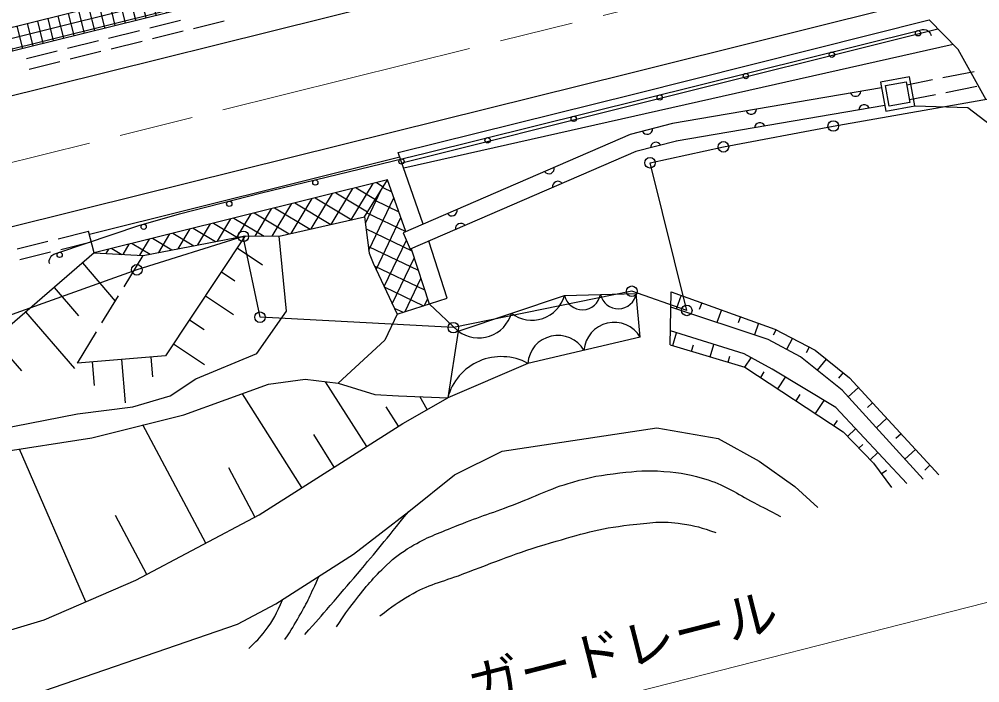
# Model space of a CAD drawing. Units: millimetres, scale not verified. Extents: x 40000 to 680000, y 20000 to 380000.
# Drawn here: x 97956 to 143324, y 237424 to 268774 of the extents above; entities that cross this region are included whole.
import ezdxf
from ezdxf.enums import TextEntityAlignment as Align

# ---------------------------------------------------------------- set-up
doc = ezdxf.new("R2010")
doc.units = ezdxf.units.MM
doc.header["$LTSCALE"] = 1000
doc.linetypes.add('CHAIN', pattern=[18.5, 12, -1.5, 3.5, -1.5])
for name, color, linetype, lineweight in [('M-BGD', 7, 'Continuous', 25), ('M-BMK', 2, 'CHAIN', 13), ('M-BMK-ROW', 30, 'Continuous', 25), ('M-STR-HTXT', 7, 'Continuous', 13), ('M-STR-STRC', 7, 'Continuous', 25)]:
    doc.layers.add(name, color=color, linetype=linetype, lineweight=lineweight)
doc.styles.add('ＭＳ ゴシック', font='')
doc.styles.get('ＭＳ ゴシック').set_extended_font_data('MS Gothic')

msp = doc.modelspace()

# ---------------------------------------------------------------- hatches: boundary and pattern name
at = {"layer": 'M-BGD'}
h = msp.add_hatch(dxfattribs=at)
h.set_pattern_fill('USER', color=256, style=0, pattern_type=2)
h.set_pattern_definition([(14, (74086, 262533), (-120.961, 485.148), []), (104, (74086, 262533), (-485.148, -120.961), [])])
h.paths.add_polyline_path([(70183, 261565), (75186, 262806), (113392, 272302), (114612, 271492), (75446, 261758), (70443, 260519)])
h = msp.add_hatch(dxfattribs=at)
h.set_pattern_fill('USER', color=256, style=0, pattern_type=2)
h.set_pattern_definition([(58.975, (106687, 258595), (-599.86, 360.79), []), (148.975, (106687, 258595), (-360.79, -599.86), [])])
h.paths.add_polyline_path([(101489, 257735), (115353, 261185), (114267, 259436), (110230, 258517), (108633, 258536), (103805, 257612)])
h = msp.add_hatch(dxfattribs=at)
h.set_pattern_fill('USER', color=256, style=0, pattern_type=2)
h.set_pattern_definition([(334.41, (115136, 259260), (302.34, 631.34), []), (64.41, (115136, 259260), (-631.34, 302.34), [])])
h.paths.add_polyline_path([(115353, 261185), (116215, 258737), (116088, 258682), (116426, 257902), (116472, 257922), (117313, 255325), (115808, 254837), (114666, 257255), (114487, 257723), (114267, 259436)])

# ---------------------------------------------------------------- linework, layer by layer
for p, q in [((113392, 272302), (75186, 262806)), ((114612, 271492), (75446, 261758)), ((105576, 268710), (104120, 268349)), ((107642, 268688), (106187, 268326)), ((126972, 265237), (140936, 268738)), ((142298, 267344), (140936, 268738)), ((103635, 268228), (102179, 267866)), ((105701, 268206), (104246, 267844)), ((127093, 264752), (141340, 268324)), ((101694, 267746), (100238, 267384)), ((103760, 267723), (102305, 267361)), ((99753, 267263), (98297, 266901)), ((101819, 267241), (100364, 266879)), ((142065, 267582), (116115, 261729)), ((143628, 264965), (142298, 267344)), ((99878, 266758), (98423, 266397)), ((140006, 266050), (138634, 265797)), ((141092, 265904), (139875, 265662)), ((140259, 264678), (140006, 266050)), ((143054, 266295), (141583, 266002)), ((138682, 265538), (128816, 263840)), ((138634, 265797), (138887, 264425)), ((138867, 265636), (139846, 265817)), ((139047, 264658), (138867, 265636)), ((139846, 265817), (140027, 264838)), ((141721, 265316), (143192, 265609)), ((115854, 262470), (126972, 265237)), ((140002, 264973), (141231, 265218)), ((116021, 261996), (127093, 264752)), ((138836, 264702), (128989, 263008)), ((138887, 264425), (140259, 264678)), ((140027, 264838), (139047, 264658)), ((140259, 264678), (142764, 264598)), ((142764, 264598), (144690, 263122)), ((128816, 263840), (126806, 263324)), ((126806, 263324), (116088, 258682)), ((128998, 263010), (127082, 262518)), ((115930, 262256), (101272, 258608)), ((117043, 259095), (115854, 262470)), ((127082, 262518), (116426, 257902)), ((115353, 261185), (101489, 257735)), ((114267, 259436), (115353, 261185)), ((116215, 258737), (115353, 261185)), ((110230, 258517), (114267, 259436)), ((114267, 259436), (114487, 257723)), ((99799, 258404), (101234, 258760)), ((101489, 257735), (101234, 258760)), ((116088, 258682), (116426, 257902)), ((97858, 257923), (99313, 258284)), ((99924, 257900), (101360, 258256)), ((103805, 257612), (108633, 258536)), ((108633, 258536), (104871, 252873)), ((108633, 258536), (110230, 258517)), ((110582, 254987), (110230, 258517)), ((118169, 255602), (117302, 258281)), ((101489, 257735), (96270, 253226)), ((97983, 257418), (99439, 257779)), ((101489, 257735), (103805, 257612)), ((108257, 257970), (109451, 257176)), ((114487, 257723), (114666, 257255)), ((116472, 257922), (117313, 255325)), ((100938, 257259), (102493, 255458)), ((102906, 256137), (103805, 257612)), ((114666, 257255), (115808, 254837)), ((107504, 256837), (108135, 256418)), ((99600, 256102), (100756, 254764)), ((128700, 253397), (128751, 255898)), ((128751, 255898), (133644, 254137)), ((101866, 254428), (102646, 255710)), ((106752, 255704), (108082, 254820)), ((115808, 254837), (118169, 255602)), ((127288, 253751), (127101, 255817)), ((129221, 255729), (128987, 255078)), ((109186, 252980), (110582, 254987)), ((117313, 255325), (118695, 254041)), ((133336, 253640), (128736, 255162)), ((130189, 255381), (130075, 255064)), ((131123, 255045), (130906, 254444)), ((98261, 254946), (100574, 252269)), ((105999, 254572), (106699, 254107)), ((115808, 254837), (115220, 253615)), ((132016, 254723), (131911, 254431)), ((132879, 254413), (132679, 253857)), ((133701, 254108), (133568, 253853)), ((133644, 254137), (135552, 253134)), ((96767, 253655), (98058, 252161)), ((100708, 252525), (101606, 254001)), ((115220, 253615), (113024, 251573)), ((118695, 254041), (118195, 250888)), ((132192, 252960), (128713, 254051)), ((128827, 253359), (129007, 253959)), ((134861, 252816), (133336, 253640)), ((134476, 253700), (134199, 253174)), ((105247, 253439), (106714, 252465)), ((128700, 253397), (132230, 252337)), ((129713, 253093), (129801, 253386)), ((130585, 252831), (130759, 253410)), ((135268, 253284), (135128, 253018)), ((104871, 252873), (100708, 252525)), ((104177, 252815), (104255, 251876)), ((106296, 251784), (109186, 252980)), ((131440, 252574), (131525, 252857)), ((133520, 252235), (132192, 252960)), ((132231, 252337), (132522, 252780)), ((136818, 251249), (134861, 252816)), ((135552, 253134), (137173, 251830)), ((136073, 252715), (135647, 252187)), ((101401, 252583), (101494, 251472)), ((102789, 252699), (102960, 250649)), ((132230, 252337), (136867, 249284)), ((132976, 251846), (133148, 252108)), ((136526, 250426), (133520, 252235)), ((133783, 251314), (134143, 251860)), ((136865, 252078), (136653, 251814)), ((137173, 251830), (141396, 247243)), ((105089, 250978), (106296, 251784)), ((105737, 250084), (109734, 251525)), ((109734, 251525), (111459, 251773)), ((111459, 251773), (113024, 251573)), ((114369, 248588), (112429, 251649)), ((113024, 251573), (114760, 251049)), ((137592, 251375), (137109, 250931)), ((103320, 250465), (105089, 250978)), ((111308, 246648), (108500, 251080)), ((114760, 251049), (115871, 250980)), ((115871, 250980), (118195, 250888)), ((116072, 249667), (118195, 250888)), ((117229, 250332), (116873, 250950)), ((134649, 250744), (134844, 251041)), ((140656, 247045), (136818, 251249)), ((100705, 250136), (103320, 250465)), ((115871, 249540), (115283, 250467)), ((135563, 250142), (135970, 250760)), ((138259, 250650), (138017, 250427)), ((96095, 249223), (100705, 250136)), ((101390, 249004), (105737, 250084)), ((139885, 246839), (136526, 250426)), ((106767, 244028), (103803, 249603)), ((109284, 245365), (116072, 249667)), ((136434, 249569), (136599, 249819)), ((138931, 249921), (138442, 249471)), ((112839, 247618), (111869, 249149)), ((120767, 248360), (128077, 249476)), ((128077, 249476), (130971, 248966)), ((136867, 249284), (138300, 247799)), ((137081, 249062), (137460, 249428)), ((139607, 249186), (139362, 248960)), ((94964, 247997), (101390, 249004)), ((130971, 248966), (132897, 247898)), ((137619, 248504), (137803, 248682)), ((101102, 241249), (97975, 248469)), ((118512, 247256), (120767, 248360)), ((138147, 247957), (138510, 248307)), ((140287, 248448), (139792, 247992)), ((132897, 247898), (134582, 246690)), ((138300, 247799), (139153, 246644)), ((109083, 245259), (107852, 247575)), ((116354, 245518), (118512, 247256)), ((138673, 247293), (138920, 247475)), ((140972, 247704), (140723, 247475)), ((134582, 246690), (135668, 245713)), ((113743, 243494), (116354, 245518)), ((103979, 242546), (102497, 245334)), ((103460, 242270), (109284, 245365)), ((110072, 241160), (113743, 243494)), ((99136, 240397), (103460, 242270)), ((108273, 240187), (110072, 241160)), ((90863, 237921), (99136, 240397)), ((95904, 235945), (108273, 240187))]:
    msp.add_line(p, q, dxfattribs=at)
for points in [[(118695, 254041), (123710, 255726), (127101, 255817)], [(127288, 253751), (121974, 252515), (118195, 250888)]]:
    msp.add_lwpolyline(points, dxfattribs=at)
for centre, radius, start, end in [((137455, 265384), 256, 202.4403, 357.0795), ((132527, 264536), 256, 202.4403, 357.0795), ((137860, 264477), 256, 22.4381, 177.0773), ((127616, 263590), 256, 207.0851, 1.7243), ((132932, 263629), 256, 22.4381, 177.0773), ((128026, 262702), 256, 27.0851, 181.7243), ((122976, 261727), 256, 216.1013, 10.7405), ((123398, 260860), 256, 36.1013, 190.7405), ((118388, 259739), 256, 216.1013, 10.7405), ((118810, 258873), 256, 36.1013, 190.7405), ((122170, 256157), 1600, 232.7854, 344.3474), ((124553, 255912), 864, 192.459, 350.6146), ((126249, 255957), 864, 192.459, 350.6146), ((119662, 255315), 1600, 232.7854, 344.3474), ((126057, 253023), 1430, 30.6082, 175.584), ((123400, 252404), 1430, 30.6082, 175.584), ((120723, 250217), 2616, 61.4345, 165.1401)]:
    msp.add_arc(centre, radius, start, end, dxfattribs=at)
for points, knots in [([(112945, 240073), (113331, 240656), (113452, 240821), (113804, 241280), (114345, 241985), (114672, 242366), (115309, 242986), (115711, 243378), (115976, 243560), (116456, 243851), (117219, 244312), (117704, 244467), (118529, 244804), (119582, 245235), (120196, 245417), (121260, 245819), (122371, 246238), (122956, 246581), (124098, 246907), (124948, 247149), (125441, 247244), (126320, 247339), (127127, 247427), (127588, 247478), (128398, 247413), (129229, 247347), (129699, 247259), (130494, 247007), (131390, 246722), (131816, 246371), (132652, 245941), (133149, 245686), (133308, 245604), (133918, 245279)], [0, 0, 0, 0, 1, 1, 1, 2, 2, 2, 3, 3, 3, 4, 4, 4, 5, 5, 5, 6, 6, 6, 7, 7, 7, 8, 8, 8, 9, 9, 9, 10, 10, 10, 11, 11, 11, 11]), ([(111441, 239700), (112031, 240365), (112181, 240536), (112650, 241077), (113155, 241659), (113434, 241989), (113932, 242578), (114892, 243715), (115188, 244086), (116354, 245518)], [0, 0, 0, 0, 1, 1, 1, 2, 2, 2, 3, 3, 3, 3]), ([(114995, 240582), (115602, 241068), (115823, 241214), (116396, 241551), (117298, 242080), (117901, 242182), (118879, 242551), (120498, 243162), (121391, 243553), (123053, 244036), (124488, 244453), (125299, 244720), (126785, 244880), (127747, 244984), (128306, 245095), (129261, 244941), (129897, 244839), (130161, 244772), (130855, 244519)], [0, 0, 0, 0, 1, 1, 1, 2, 2, 2, 3, 3, 3, 4, 4, 4, 5, 5, 5, 6, 6, 6, 6]), ([(110505, 239467), (110842, 239977), (110932, 240128), (111183, 240565), (111596, 241280), (111703, 241551), (112117, 242461)], [0, 0, 0, 0, 1, 1, 1, 2, 2, 2, 2]), ([(108797, 239044), (109178, 239394), (109301, 239528), (109576, 239879), (109988, 240404), (110083, 240669), (110405, 241372)], [0, 0, 0, 0, 1, 1, 1, 2, 2, 2, 2])]:
    msp.add_open_spline(points, degree=3, knots=knots, dxfattribs=at)
at = {"layer": 'M-BMK'}
msp.add_line((71674, 255568), (129431, 269924), dxfattribs=at)
at = {"layer": 'M-BMK-ROW'}
for p, q in [((136405, 263727), (146414, 265483)), ((131216, 262743), (136405, 263727)), ((127750, 261992), (131216, 262743)), ((129484, 255017), (127750, 261992)), ((108541, 258515), (103512, 256933)), ((109330, 254694), (108541, 258515)), ((103512, 256933), (97402, 254749)), ((126890, 255920), (118461, 254202)), ((129484, 255017), (126890, 255920)), ((118461, 254202), (109330, 254694))]:
    msp.add_line(p, q, dxfattribs=at)
for centre in [(136405, 263727), (131216, 262743), (127750, 261992), (108541, 258515), (103512, 256933), (126890, 255920), (129484, 255017), (109330, 254694), (118461, 254202)]:
    msp.add_circle(centre, 250, dxfattribs=at)
at = {"layer": 'M-STR-HTXT'}
msp.add_line((106451, 231742), (147027, 242073), dxfattribs=at)
at = {"layer": 'M-STR-STRC'}
for p, q in [((75949, 259772), (115048, 269498)), ((126715, 266203), (140670, 269708)), ((117130, 262451), (140376, 268229)), ((140376, 268229), (140619, 268289)), ((140619, 268289), (140695, 268293)), ((140695, 268293), (140793, 268271)), ((140793, 268271), (140862, 268242)), ((140862, 268242), (140921, 268194)), ((140921, 268194), (140986, 268118)), ((140986, 268118), (141019, 268049)), ((141019, 268049), (141029, 268005)), ((115618, 263451), (126715, 266203)), ((101037, 259829), (115618, 263451)), ((109396, 260564), (117130, 262451)), ((105528, 259584), (109396, 260564)), ((72382, 252717), (101037, 259829)), ((103611, 259032), (105528, 259584)), ((99827, 257759), (103611, 259032)), ((99590, 257679), (99827, 257759)), ((99378, 257370), (99396, 257455)), ((99378, 257275), (99378, 257370)), ((99397, 257218), (99378, 257275)), ((99396, 257455), (99444, 257550)), ((99444, 257550), (99500, 257617)), ((99500, 257617), (99590, 257679))]:
    msp.add_line(p, q, dxfattribs=at)
for centre in [(140406, 268108), (136341, 267097), (132275, 266087), (128210, 265076), (124144, 264066), (120079, 263055), (116012, 262050), (111942, 261057), (107877, 260050), (103835, 258967), (99867, 257640)]:
    msp.add_circle(centre, 125, dxfattribs=at)

# ---------------------------------------------------------------- texts
at = {"layer": 'M-STR-HTXT', "style": 'ＭＳ ゴシック'}
msp.add_text('ガードレール', height=1833, rotation=14.284, dxfattribs=at).set_placement((126456, 239056), align=Align.MIDDLE_CENTER)

doc.saveas('drawing.dxf')
